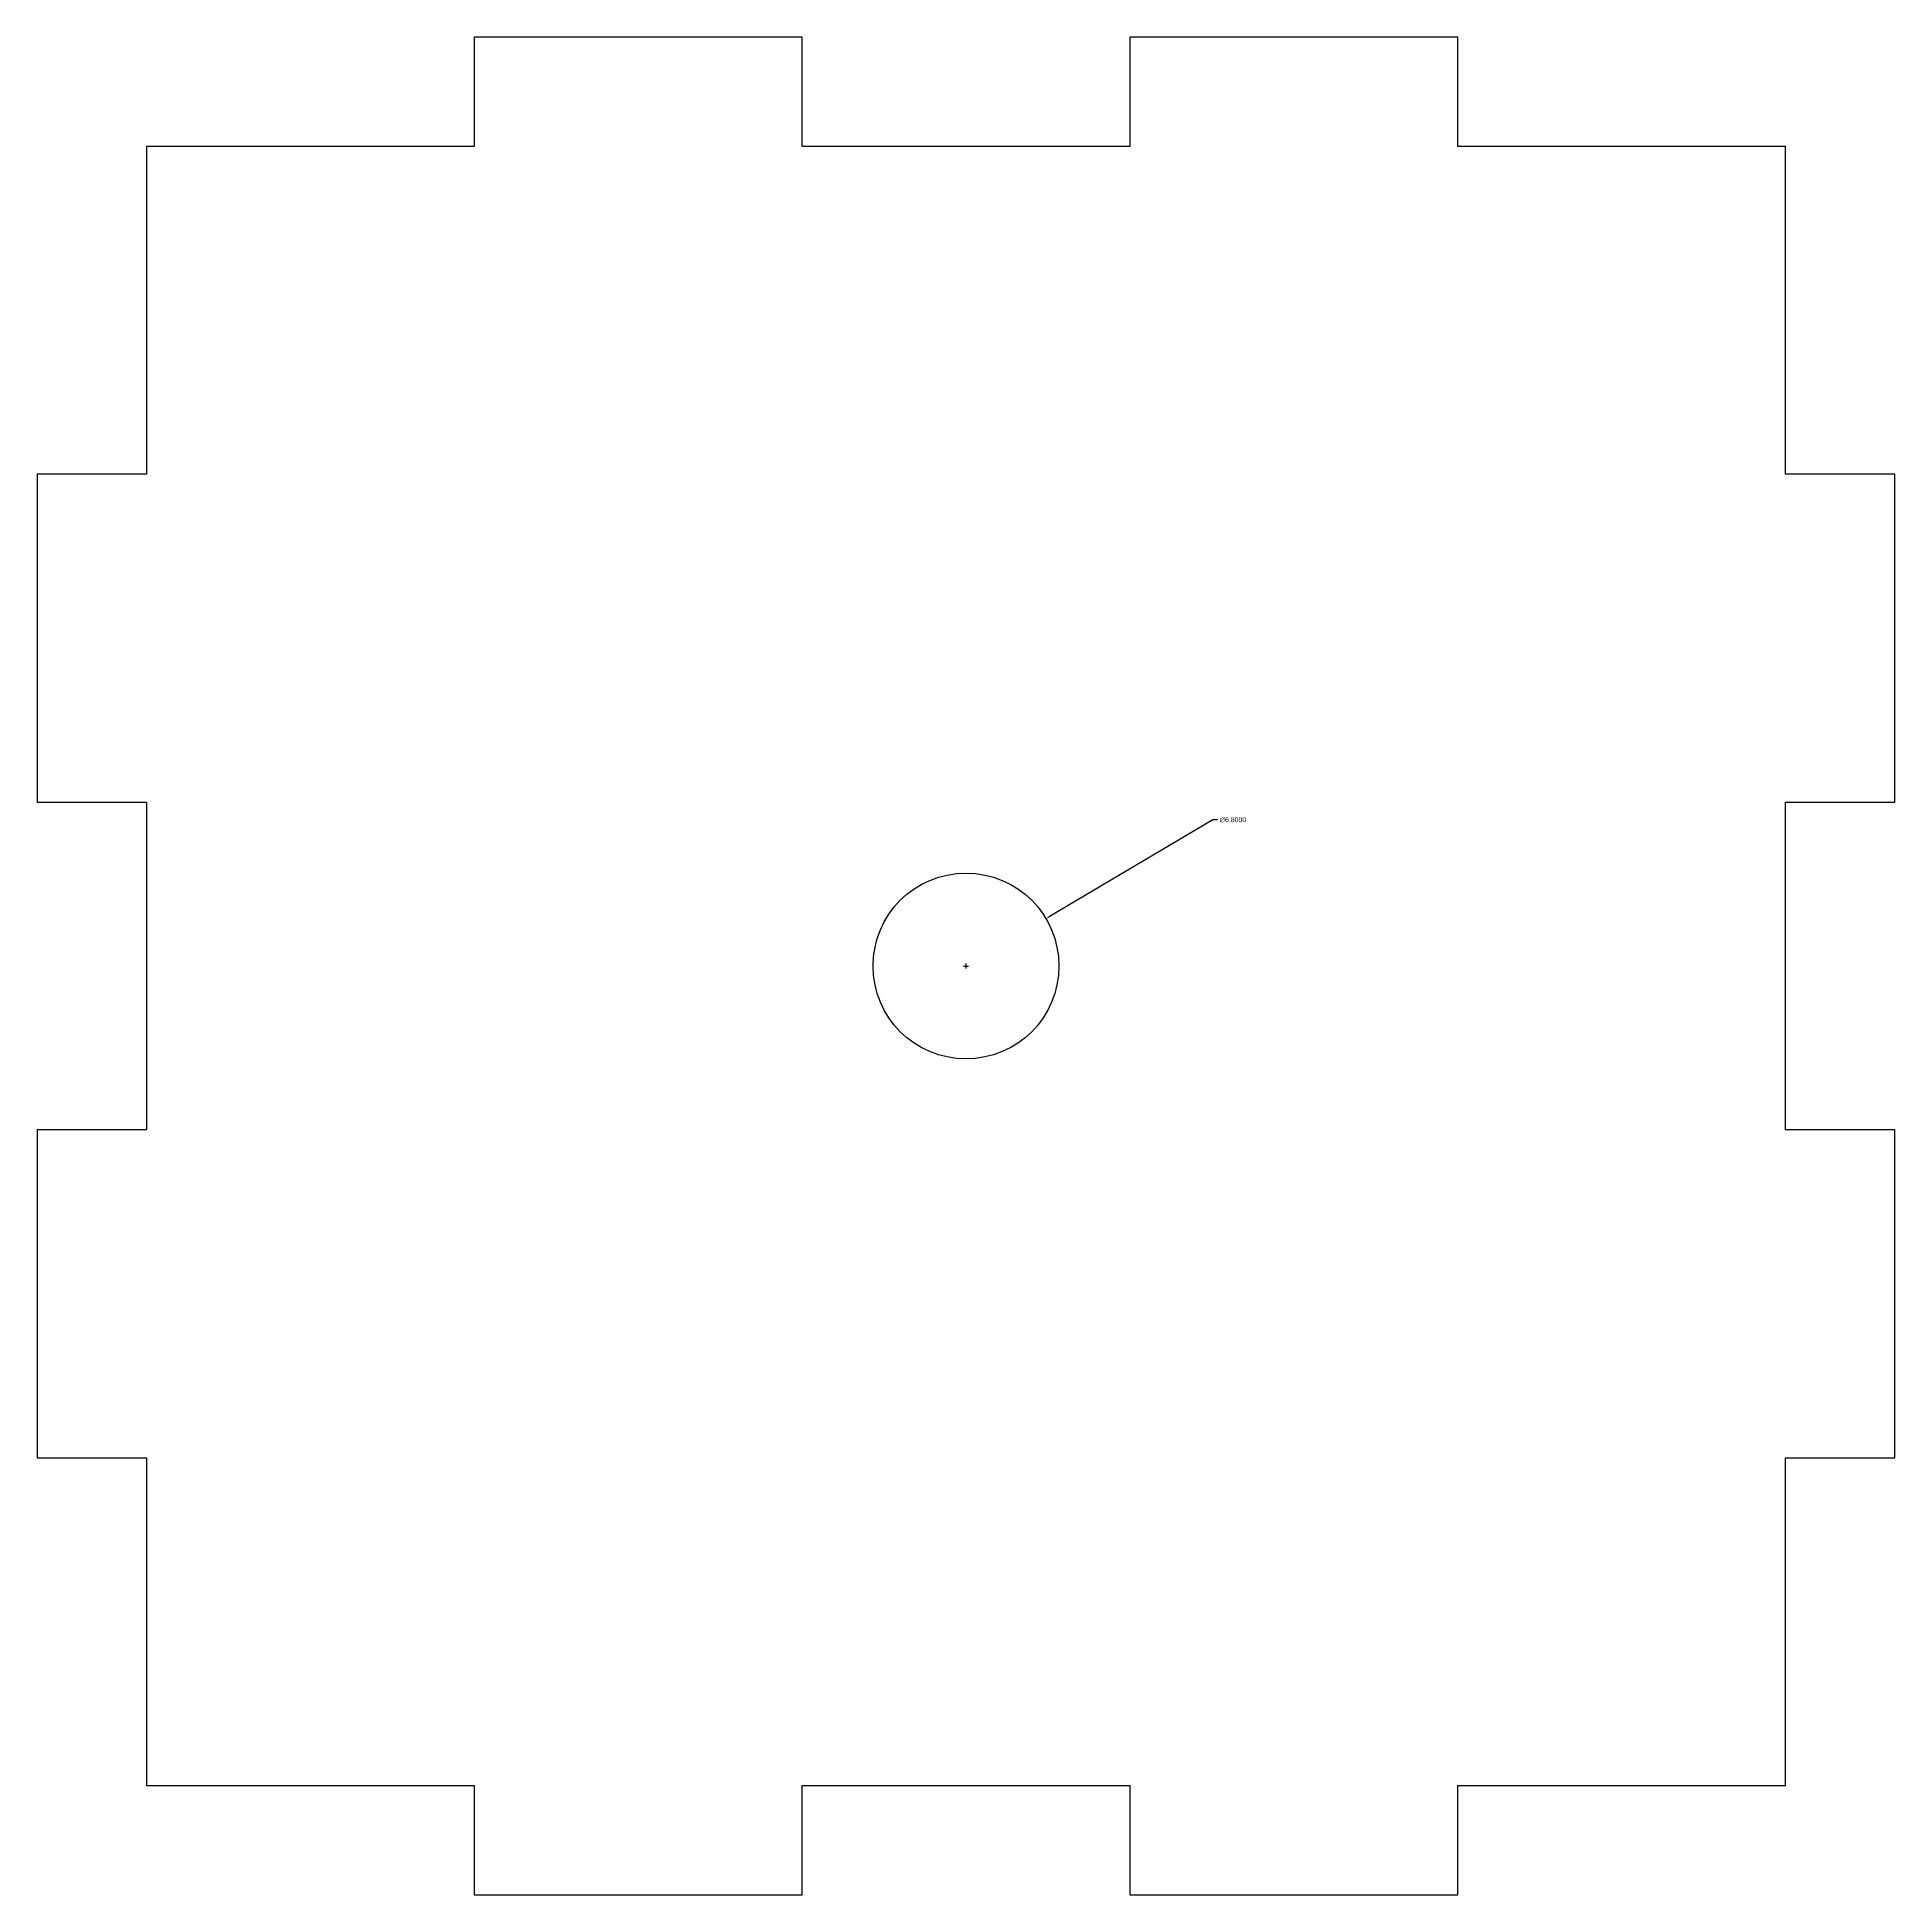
# Model space of a CAD drawing. Header units: millimetres. Extents: x 78 to 190, y 13 to 158.
# Drawn here: x 77.8 to 145.8, y 89.7 to 157.7 of the extents above; entities that cross this region are included whole.
import ezdxf

# ---------------------------------------------------------------- set-up
doc = ezdxf.new("R2010")
doc.units = ezdxf.units.MM
doc.header["$MEASUREMENT"] = 0
doc.styles.get("Standard").update_dxf_attribs({"font": 'arial.ttf'})
doc.dimstyles.get("Standard").update_dxf_attribs({"dimtxt": 0.18, "dimasz": 0.18, "dimexe": 0.18, "dimexo": 0.0625, "dimgap": 0.09, "dimtad": 0, "dimtih": 1, "dimtoh": 1, "dimdec": 4, "dimzin": 0, "dimdsep": 46, "dimtxsty": 'Standard', "dimcen": 0.09, "dimadec": 0, "dimazin": 0, "dimtfac": 1, "dimtdec": 4, "dimtofl": 0, "dimtmove": 0, "dimatfit": 3, "dimfxl": 1, "dimtolj": 1, "dimtzin": 0, "dimarcsym": 0})

# ---------------------------------------------------------------- blocks, each defined once
blk = doc.blocks.new('*D7')
at = {"color": 0, "lineweight": -2, "transparency": 16777216}
for p, q in [((120.814, 129.072), (114.865, 125.547)), ((120.994, 129.072), (120.814, 129.072)), ((111.785, 123.632), (111.785, 123.812)), ((111.695, 123.722), (111.875, 123.722))]:
    blk.add_line(p, q, dxfattribs=at)
at = {"color": 0, "transparency": 16777216}
blk.add_solid([(114.849, 125.573), (114.88, 125.521), (114.71, 125.455)], dxfattribs=at)
at = {"layer": 'Defpoints', "color": 0, "transparency": 16777216}
for p in [(114.71, 125.455), (108.86, 121.989)]:
    blk.add_point(p, dxfattribs=at)
at = {"color": 0, "transparency": 16777216, "insert": (121.555, 129.072), "char_height": 0.18, "attachment_point": 5}
blk.add_mtext('\\A1;∅6.8000', dxfattribs=at)

msp = doc.modelspace()

# ---------------------------------------------------------------- linework, layer by layer
msp.add_lwpolyline([(141.78468, 93.72224), (141.78468, 105.72224), (145.78468, 105.72224), (145.78468, 117.72224), (141.78468, 117.72224), (141.78468, 129.72224), (145.78468, 129.72224), (145.78468, 141.72224), (141.78468, 141.72224), (141.78468, 153.72224), (129.78468, 153.72224), (129.78468, 157.72224), (117.78468, 157.72224), (117.78468, 153.72224), (105.78468, 153.72224), (105.78468, 157.72224), (93.78468, 157.72224), (93.78468, 153.72224), (81.78468, 153.72224), (81.78468, 141.72224), (77.78468, 141.72224), (77.78468, 129.72224), (81.78468, 129.72224), (81.78468, 117.72224), (77.78468, 117.72224), (77.78468, 105.72224), (81.78468, 105.72224), (81.78468, 93.72224), (93.78468, 93.72224), (93.78468, 89.72224), (105.78468, 89.72224), (105.78468, 93.72224), (117.78468, 93.72224), (117.78468, 89.72224), (129.78468, 89.72224), (129.78468, 93.72224)], close=True)
msp.add_circle((111.78468, 123.72224), 3.4)

# ---------------------------------------------------------------- dimensions: what is measured, and where the dimension line sits
dim = msp.add_diameter_dim_2p(p1=(108.85953, 121.98918), p2=(114.70983, 125.4553), dimstyle='Standard')
dim.commit()
dim.dimension.update_dxf_attribs({"geometry": '*D7', "text_midpoint": (121.55531, 129.07188), "dimtype": 163})

doc.saveas('drawing.dxf')
